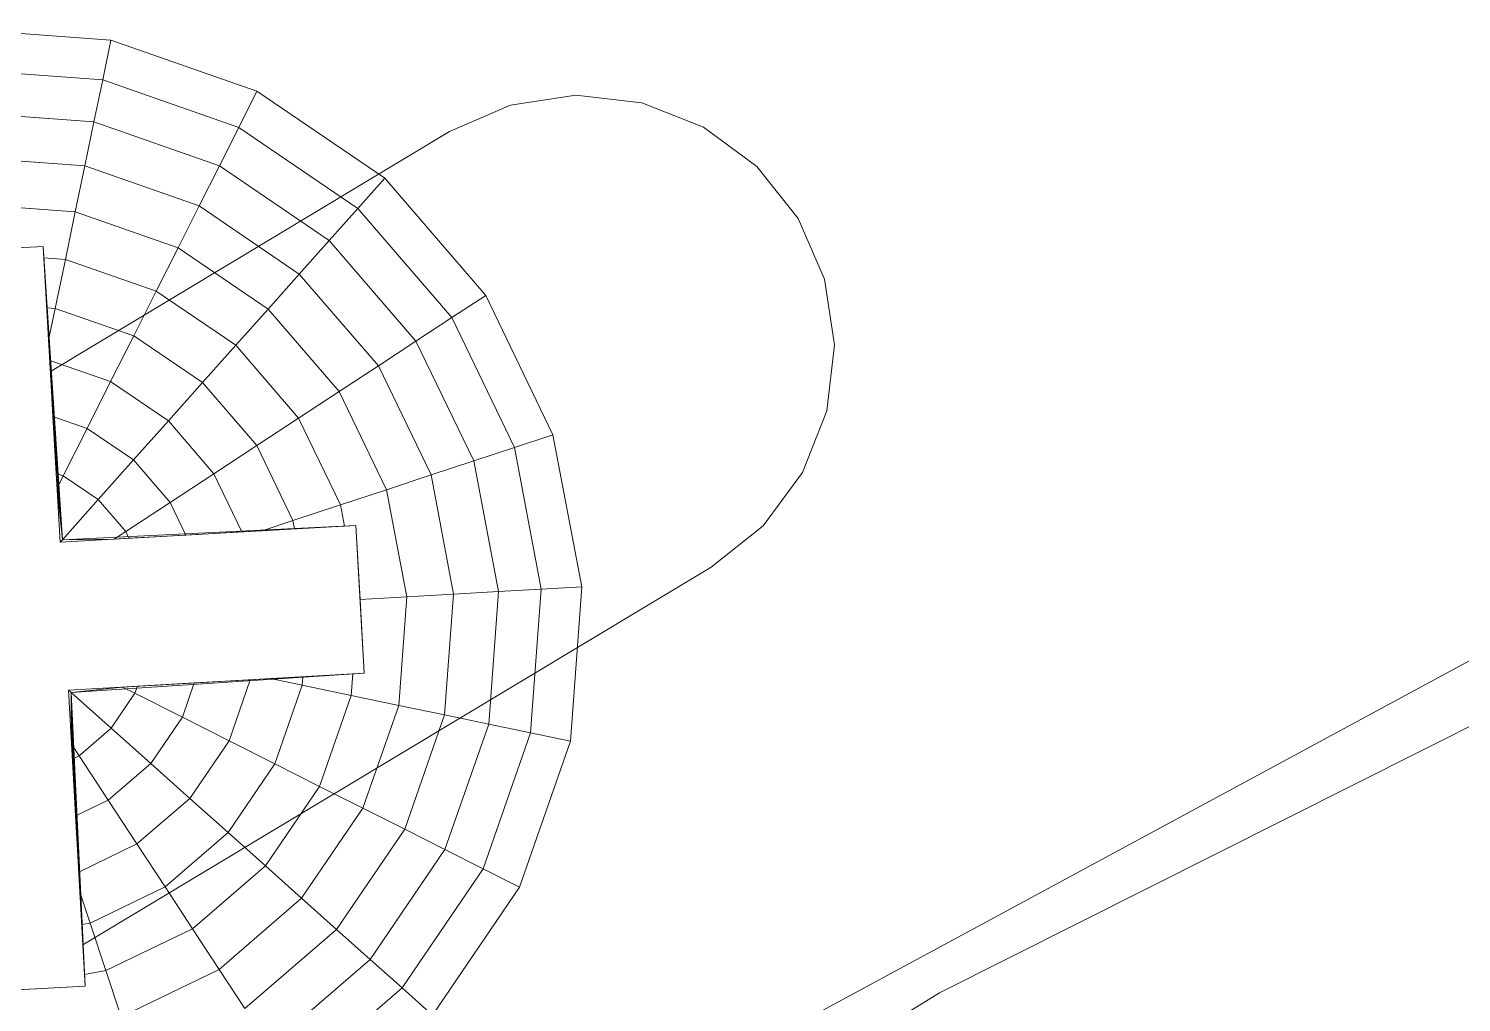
# Model space of a CAD drawing. Header units: inches. Extents: x -827 to 154, y -802 to 207.
# Drawn here: x -510.9 to -510.386, y -203.302 to -202.953 of the extents above; entities that cross this region are included whole.
import ezdxf

# ---------------------------------------------------------------- set-up
doc = ezdxf.new("R2010")
doc.units = ezdxf.units.IN
doc.header["$MEASUREMENT"] = 0
doc.layers.add('Layer0', color=7, linetype='Continuous', lineweight=9)
doc.layers.add('Miter_Saw_Station_skp', color=8, linetype='Continuous', lineweight=9)

# ---------------------------------------------------------------- blocks, each defined once
blk = doc.blocks.new('Miter_Saw_Station_skp_123-402563-Level 1')
at = {"layer": 'Layer0'}
for p, q in [((0.16535, 0.33071), (0.12256, 0.32507)), ((0.12256, 0.32507), (0.16535, 0.33071)), ((0.16535, 0.33071), (0.12256, 0.32507)), ((0.12256, 0.32507), (0.16535, 0.33071)), ((0.16535, 0.33071), (0.16535, 0.31938)), ((0.20815, 0.32507), (0.16535, 0.33071)), ((0.16535, 0.31938), (0.16535, 0.33071)), ((0.16535, 0.33071), (0.20815, 0.32507)), ((0.20815, 0.32507), (0.16535, 0.33071)), ((0.16535, 0.33071), (0.20815, 0.32507)), ((0.12256, 0.32507), (0.08268, 0.30856)), ((0.08268, 0.30856), (0.12256, 0.32507)), ((0.12256, 0.32507), (0.08268, 0.30856)), ((0.08268, 0.30856), (0.12256, 0.32507)), ((0.12256, 0.32507), (0.12549, 0.31413)), ((0.12549, 0.31413), (0.12256, 0.32507)), ((0.20815, 0.32507), (0.20522, 0.31413)), ((0.20815, 0.32507), (0.20522, 0.31413)), ((0.20815, 0.32507), (0.24803, 0.30856)), ((0.20815, 0.32507), (0.24803, 0.30856)), ((0.24803, 0.30856), (0.20815, 0.32507)), ((0.20815, 0.32507), (0.24803, 0.30856)), ((0.12549, 0.31413), (0.16535, 0.31938)), ((0.16535, 0.31938), (0.12549, 0.31413)), ((0.20522, 0.31413), (0.16535, 0.31938)), ((0.16535, 0.30741), (0.16535, 0.31938)), ((0.16535, 0.31938), (0.20522, 0.31413)), ((0.16535, 0.31938), (0.16535, 0.30741)), ((0.08834, 0.29874), (0.12549, 0.31413)), ((0.12549, 0.31413), (0.08834, 0.29874)), ((0.12549, 0.31413), (0.12859, 0.30257)), ((0.12859, 0.30257), (0.12549, 0.31413)), ((0.20522, 0.31413), (0.20212, 0.30257)), ((0.20522, 0.31413), (0.20212, 0.30257)), ((0.20522, 0.31413), (0.24237, 0.29874)), ((0.24237, 0.29874), (0.20522, 0.31413)), ((0.08268, 0.30856), (0.04843, 0.28228)), ((0.04843, 0.28228), (0.08268, 0.30856)), ((0.08268, 0.30856), (0.04843, 0.28228)), ((0.04843, 0.28228), (0.08268, 0.30856)), ((0.08834, 0.29874), (0.08268, 0.30856)), ((0.08268, 0.30856), (0.08834, 0.29874)), ((0.24803, 0.30856), (0.24237, 0.29874)), ((0.24237, 0.29874), (0.24803, 0.30856)), ((0.24803, 0.30856), (0.28228, 0.28228)), ((0.24803, 0.30856), (0.28228, 0.28228)), ((0.28228, 0.28228), (0.24803, 0.30856)), ((0.24803, 0.30856), (0.28228, 0.28228)), ((0.16535, 0.30741), (0.12859, 0.30257)), ((0.12859, 0.30257), (0.16535, 0.30741)), ((0.16535, 0.30741), (0.16535, 0.29486)), ((0.20212, 0.30257), (0.16535, 0.30741)), ((0.16535, 0.29486), (0.16535, 0.30741)), ((0.16535, 0.30741), (0.20212, 0.30257)), ((0.09432, 0.28838), (0.12859, 0.30257)), ((0.12859, 0.30257), (0.09432, 0.28838)), ((0.13183, 0.29045), (0.12859, 0.30257)), ((0.12859, 0.30257), (0.13183, 0.29045)), ((0.20212, 0.30257), (0.19887, 0.29045)), ((0.20212, 0.30257), (0.19887, 0.29045)), ((0.20212, 0.30257), (0.23638, 0.28838)), ((0.23638, 0.28838), (0.20212, 0.30257)), ((0.05644, 0.27427), (0.08834, 0.29874)), ((0.08834, 0.29874), (0.05644, 0.27427)), ((0.09432, 0.28838), (0.08834, 0.29874)), ((0.08834, 0.29874), (0.09432, 0.28838)), ((0.24237, 0.29874), (0.23638, 0.28838)), ((0.23638, 0.28838), (0.24237, 0.29874)), ((0.27427, 0.27427), (0.24237, 0.29874)), ((0.24237, 0.29874), (0.27427, 0.27427)), ((0.16535, 0.29486), (0.13183, 0.29045)), ((0.13183, 0.29045), (0.16535, 0.29486)), ((0.16535, 0.29486), (0.16535, 0.28179)), ((0.16535, 0.29486), (0.19887, 0.29045)), ((0.19887, 0.29045), (0.16535, 0.29486)), ((0.16535, 0.28179), (0.16535, 0.29486)), ((0.09432, 0.28838), (0.0649, 0.26581)), ((0.0649, 0.26581), (0.09432, 0.28838)), ((0.1006, 0.27751), (0.09432, 0.28838)), ((0.09432, 0.28838), (0.1006, 0.27751)), ((0.1006, 0.27751), (0.13183, 0.29045)), ((0.13183, 0.29045), (0.1006, 0.27751)), ((0.13522, 0.27782), (0.13183, 0.29045)), ((0.13183, 0.29045), (0.13522, 0.27782)), ((0.19887, 0.29045), (0.19549, 0.27782)), ((0.19887, 0.29045), (0.19549, 0.27782)), ((0.23011, 0.27751), (0.19887, 0.29045)), ((0.19887, 0.29045), (0.23011, 0.27751)), ((0.23011, 0.27751), (0.23638, 0.28838)), ((0.23638, 0.28838), (0.23011, 0.27751)), ((0.23638, 0.28838), (0.26581, 0.26581)), ((0.26581, 0.26581), (0.23638, 0.28838)), ((0.04843, 0.28228), (0.02215, 0.24803)), ((0.04843, 0.28228), (0.02215, 0.24803)), ((0.02215, 0.24803), (0.04843, 0.28228)), ((0.02215, 0.24803), (0.04843, 0.28228)), ((0.04843, 0.28228), (0.05644, 0.27427)), ((0.05644, 0.27427), (0.04843, 0.28228)), ((0.13522, 0.27782), (0.16535, 0.28179)), ((0.13522, 0.27782), (0.16535, 0.28179)), ((0.16535, 0.28179), (0.16535, 0.2687)), ((0.19549, 0.27782), (0.16535, 0.28179)), ((0.16535, 0.2687), (0.16535, 0.28179)), ((0.16535, 0.28179), (0.19549, 0.27782)), ((0.27427, 0.27427), (0.28228, 0.28228)), ((0.28228, 0.28228), (0.27427, 0.27427)), ((0.1006, 0.27751), (0.07378, 0.25693)), ((0.07378, 0.25693), (0.1006, 0.27751)), ((0.1006, 0.27751), (0.10714, 0.26619)), ((0.10714, 0.26619), (0.1006, 0.27751)), ((0.13522, 0.27782), (0.10714, 0.26619)), ((0.10714, 0.26619), (0.13522, 0.27782)), ((0.13522, 0.27782), (0.13873, 0.26473)), ((0.13522, 0.27782), (0.13873, 0.26473)), ((0.19549, 0.27782), (0.19198, 0.26473)), ((0.19549, 0.27782), (0.19198, 0.26473)), ((0.22357, 0.26619), (0.19549, 0.27782)), ((0.19549, 0.27782), (0.22357, 0.26619)), ((0.22357, 0.26619), (0.23011, 0.27751)), ((0.23011, 0.27751), (0.22357, 0.26619)), ((0.25693, 0.25693), (0.23011, 0.27751)), ((0.23011, 0.27751), (0.25693, 0.25693)), ((0.03196, 0.24237), (0.05644, 0.27427)), ((0.05644, 0.27427), (0.03196, 0.24237)), ((0.0649, 0.26581), (0.05644, 0.27427)), ((0.05644, 0.27427), (0.0649, 0.26581)), ((0.27427, 0.27427), (0.26581, 0.26581)), ((0.26581, 0.26581), (0.27427, 0.27427)), ((0.27427, 0.27427), (0.29874, 0.24237)), ((0.29874, 0.24237), (0.27427, 0.27427)), ((0.14401, 0.1867), (0.14469, 0.2687)), ((0.14469, 0.2687), (0.16535, 0.2687)), ((0.14469, 0.2687), (0.14469, 0.26551)), ((0.14469, 0.2687), (0.16535, 0.2687)), ((0.18602, 0.2687), (0.14469, 0.2687)), ((0.14469, 0.18602), (0.14469, 0.2687)), ((0.14469, 0.26551), (0.14469, 0.2687)), ((0.14469, 0.2687), (0.14469, 0.20115)), ((0.14469, 0.18602), (0.14469, 0.2687)), ((0.18602, 0.2687), (0.14469, 0.2687)), ((0.18602, 0.2687), (0.16535, 0.2687)), ((0.16535, 0.2687), (0.18602, 0.2687)), ((0.18602, 0.2687), (0.18602, 0.26551)), ((0.18602, 0.18602), (0.18602, 0.2687)), ((0.18602, 0.26551), (0.18602, 0.2687)), ((0.1867, 0.1867), (0.18602, 0.2687)), ((0.18602, 0.2687), (0.18602, 0.20115)), ((0.18602, 0.18602), (0.18602, 0.2687)), ((0.0649, 0.26581), (0.04233, 0.23638)), ((0.04233, 0.23638), (0.0649, 0.26581)), ((0.0649, 0.26581), (0.07378, 0.25693)), ((0.07378, 0.25693), (0.0649, 0.26581)), ((0.08302, 0.24768), (0.10714, 0.26619)), ((0.10714, 0.26619), (0.08302, 0.24768)), ((0.11391, 0.25445), (0.10714, 0.26619)), ((0.10714, 0.26619), (0.11391, 0.25445)), ((0.11391, 0.25445), (0.13873, 0.26473)), ((0.13873, 0.26473), (0.11391, 0.25445)), ((0.13873, 0.26473), (0.14469, 0.26551)), ((0.14469, 0.26551), (0.13873, 0.26473)), ((0.13873, 0.26473), (0.14234, 0.25124)), ((0.14234, 0.25124), (0.13873, 0.26473)), ((0.14469, 0.25155), (0.14469, 0.26551)), ((0.14469, 0.26551), (0.14469, 0.25155)), ((0.18602, 0.26551), (0.19198, 0.26473)), ((0.19198, 0.26473), (0.18602, 0.26551)), ((0.18602, 0.25155), (0.18602, 0.26551)), ((0.18602, 0.25155), (0.18602, 0.26551)), ((0.19198, 0.26473), (0.18837, 0.25124)), ((0.19198, 0.26473), (0.18837, 0.25124)), ((0.19198, 0.26473), (0.2168, 0.25445)), ((0.2168, 0.25445), (0.19198, 0.26473)), ((0.22357, 0.26619), (0.2168, 0.25445)), ((0.2168, 0.25445), (0.22357, 0.26619)), ((0.22357, 0.26619), (0.24768, 0.24768)), ((0.24768, 0.24768), (0.22357, 0.26619)), ((0.25693, 0.25693), (0.26581, 0.26581)), ((0.26581, 0.26581), (0.25693, 0.25693)), ((0.28838, 0.23638), (0.26581, 0.26581)), ((0.26581, 0.26581), (0.28838, 0.23638)), ((0.05319, 0.23011), (0.07378, 0.25693)), ((0.07378, 0.25693), (0.05319, 0.23011)), ((0.07378, 0.25693), (0.08302, 0.24768)), ((0.08302, 0.24768), (0.07378, 0.25693)), ((0.25693, 0.25693), (0.24768, 0.24768)), ((0.24768, 0.24768), (0.25693, 0.25693)), ((0.25693, 0.25693), (0.27751, 0.23011)), ((0.27751, 0.23011), (0.25693, 0.25693)), ((0.11391, 0.25445), (0.09261, 0.2381)), ((0.09261, 0.2381), (0.11391, 0.25445)), ((0.11391, 0.25445), (0.1209, 0.24236)), ((0.1209, 0.24236), (0.11391, 0.25445)), ((0.2168, 0.25445), (0.20981, 0.24236)), ((0.20981, 0.24236), (0.2168, 0.25445)), ((0.2381, 0.2381), (0.2168, 0.25445)), ((0.2168, 0.25445), (0.2381, 0.2381)), ((0.02215, 0.24803), (0.00563, 0.20815)), ((0.02215, 0.24803), (0.00563, 0.20815)), ((0.00563, 0.20815), (0.02215, 0.24803)), ((0.00563, 0.20815), (0.02215, 0.24803)), ((0.03196, 0.24237), (0.02215, 0.24803)), ((0.02215, 0.24803), (0.03196, 0.24237)), ((0.1209, 0.24236), (0.14234, 0.25124)), ((0.14234, 0.25124), (0.1209, 0.24236)), ((0.14234, 0.25124), (0.14469, 0.25155)), ((0.14234, 0.25124), (0.14469, 0.25155)), ((0.14469, 0.24249), (0.14234, 0.25124)), ((0.14234, 0.25124), (0.14469, 0.24249)), ((0.14469, 0.24249), (0.14469, 0.25155)), ((0.14469, 0.24249), (0.14469, 0.25155)), ((0.18602, 0.25155), (0.18837, 0.25124)), ((0.18837, 0.25124), (0.18602, 0.25155)), ((0.18602, 0.24249), (0.18602, 0.25155)), ((0.18602, 0.24249), (0.18602, 0.25155)), ((0.18837, 0.25124), (0.18602, 0.24249)), ((0.18837, 0.25124), (0.18602, 0.24249)), ((0.18837, 0.25124), (0.20981, 0.24236)), ((0.20981, 0.24236), (0.18837, 0.25124)), ((0.06452, 0.22357), (0.08302, 0.24768)), ((0.08302, 0.24768), (0.06452, 0.22357)), ((0.08302, 0.24768), (0.09261, 0.2381)), ((0.09261, 0.2381), (0.08302, 0.24768)), ((0.2381, 0.2381), (0.24768, 0.24768)), ((0.24768, 0.24768), (0.2381, 0.2381)), ((0.26619, 0.22357), (0.24768, 0.24768)), ((0.24768, 0.24768), (0.26619, 0.22357)), ((0.01658, 0.20522), (0.03196, 0.24237)), ((0.03196, 0.24237), (0.01658, 0.20522)), ((0.04233, 0.23638), (0.03196, 0.24237)), ((0.03196, 0.24237), (0.04233, 0.23638)), ((0.1209, 0.24236), (0.10248, 0.22823)), ((0.10248, 0.22823), (0.1209, 0.24236)), ((0.1209, 0.24236), (0.12805, 0.22996)), ((0.12805, 0.22996), (0.1209, 0.24236)), ((0.14469, 0.23685), (0.14469, 0.24249)), ((0.14469, 0.23685), (0.14469, 0.24249)), ((0.18602, 0.23685), (0.18602, 0.24249)), ((0.18602, 0.23685), (0.18602, 0.24249)), ((0.20981, 0.24236), (0.20266, 0.22996)), ((0.20266, 0.22996), (0.20981, 0.24236)), ((0.20981, 0.24236), (0.22823, 0.22823)), ((0.22823, 0.22823), (0.20981, 0.24236)), ((0.04233, 0.23638), (0.02813, 0.20212)), ((0.02813, 0.20212), (0.04233, 0.23638)), ((0.04233, 0.23638), (0.05319, 0.23011)), ((0.05319, 0.23011), (0.04233, 0.23638)), ((0.09261, 0.2381), (0.07626, 0.2168)), ((0.07626, 0.2168), (0.09261, 0.2381)), ((0.10248, 0.22823), (0.09261, 0.2381)), ((0.09261, 0.2381), (0.10248, 0.22823)), ((0.12805, 0.22996), (0.14469, 0.23685)), ((0.14469, 0.23685), (0.12805, 0.22996)), ((0.14469, 0.22118), (0.14469, 0.23685)), ((0.14469, 0.23685), (0.14469, 0.22118)), ((0.20266, 0.22996), (0.18602, 0.23685)), ((0.18602, 0.22118), (0.18602, 0.23685)), ((0.18602, 0.23685), (0.20266, 0.22996)), ((0.18602, 0.22118), (0.18602, 0.23685)), ((0.22823, 0.22823), (0.2381, 0.2381)), ((0.2381, 0.2381), (0.22823, 0.22823)), ((0.25445, 0.2168), (0.2381, 0.2381)), ((0.2381, 0.2381), (0.25445, 0.2168)), ((0.05319, 0.23011), (0.04026, 0.19887)), ((0.04026, 0.19887), (0.05319, 0.23011)), ((0.05319, 0.23011), (0.06452, 0.22357)), ((0.06452, 0.22357), (0.05319, 0.23011)), ((0.10248, 0.22823), (0.08835, 0.20981)), ((0.08835, 0.20981), (0.10248, 0.22823)), ((0.1126, 0.21811), (0.10248, 0.22823)), ((0.10248, 0.22823), (0.1126, 0.21811)), ((0.1126, 0.21811), (0.12805, 0.22996)), ((0.12805, 0.22996), (0.1126, 0.21811)), ((0.12805, 0.22996), (0.13535, 0.21732)), ((0.13535, 0.21732), (0.12805, 0.22996)), ((0.20266, 0.22996), (0.19536, 0.21732)), ((0.20266, 0.22996), (0.19536, 0.21732)), ((0.21811, 0.21811), (0.20266, 0.22996)), ((0.20266, 0.22996), (0.21811, 0.21811)), ((0.21811, 0.21811), (0.22823, 0.22823)), ((0.22823, 0.22823), (0.21811, 0.21811)), ((0.22823, 0.22823), (0.24236, 0.20981)), ((0.24236, 0.20981), (0.22823, 0.22823)), ((0.26619, 0.22357), (0.27751, 0.23011)), ((0.27751, 0.23011), (0.26619, 0.22357)), ((0.05289, 0.19549), (0.06452, 0.22357)), ((0.06452, 0.22357), (0.05289, 0.19549)), ((0.06452, 0.22357), (0.07626, 0.2168)), ((0.07626, 0.2168), (0.06452, 0.22357)), ((0.14469, 0.22118), (0.13535, 0.21732)), ((0.13535, 0.21732), (0.14469, 0.22118)), ((0.14469, 0.22118), (0.14469, 0.20527)), ((0.14469, 0.20527), (0.14469, 0.22118)), ((0.18602, 0.22118), (0.19536, 0.21732)), ((0.19536, 0.21732), (0.18602, 0.22118)), ((0.18602, 0.20527), (0.18602, 0.22118)), ((0.18602, 0.20527), (0.18602, 0.22118)), ((0.26619, 0.22357), (0.25445, 0.2168)), ((0.25445, 0.2168), (0.26619, 0.22357)), ((0.26619, 0.22357), (0.27782, 0.19549)), ((0.27782, 0.19549), (0.26619, 0.22357)), ((0.06598, 0.19198), (0.07626, 0.2168)), ((0.07626, 0.2168), (0.06598, 0.19198)), ((0.08835, 0.20981), (0.07626, 0.2168)), ((0.07626, 0.2168), (0.08835, 0.20981)), ((0.10074, 0.20266), (0.1126, 0.21811)), ((0.1126, 0.21811), (0.10074, 0.20266)), ((0.12293, 0.20778), (0.1126, 0.21811)), ((0.1126, 0.21811), (0.12293, 0.20778)), ((0.13535, 0.21732), (0.12293, 0.20778)), ((0.12293, 0.20778), (0.13535, 0.21732)), ((0.13535, 0.21732), (0.14277, 0.20448)), ((0.14277, 0.20448), (0.13535, 0.21732)), ((0.19536, 0.21732), (0.18794, 0.20448)), ((0.19536, 0.21732), (0.18794, 0.20448)), ((0.19536, 0.21732), (0.20778, 0.20778)), ((0.20778, 0.20778), (0.19536, 0.21732)), ((0.20778, 0.20778), (0.21811, 0.21811)), ((0.21811, 0.21811), (0.20778, 0.20778)), ((0.22996, 0.20266), (0.21811, 0.21811)), ((0.21811, 0.21811), (0.22996, 0.20266)), ((0.25445, 0.2168), (0.24236, 0.20981)), ((0.24236, 0.20981), (0.25445, 0.2168)), ((0.25445, 0.2168), (0.26473, 0.19198)), ((0.26473, 0.19198), (0.25445, 0.2168)), ((0.00563, 0.20815), (0, 0.16535)), ((0.00563, 0.20815), (0, 0.16535)), ((0, 0.16535), (0.00563, 0.20815)), ((0.00563, 0.20815), (0, 0.16535)), ((0.00563, 0.20815), (0.01658, 0.20522)), ((0.01658, 0.20522), (0.00563, 0.20815)), ((0.07947, 0.18837), (0.08835, 0.20981)), ((0.08835, 0.20981), (0.07947, 0.18837)), ((0.10074, 0.20266), (0.08835, 0.20981)), ((0.08835, 0.20981), (0.10074, 0.20266)), ((0.22996, 0.20266), (0.24236, 0.20981)), ((0.24236, 0.20981), (0.22996, 0.20266)), ((0.25124, 0.18837), (0.24236, 0.20981)), ((0.24236, 0.20981), (0.25124, 0.18837)), ((0.01133, 0.16535), (0.01658, 0.20522)), ((0.01658, 0.20522), (0.01133, 0.16535)), ((0.01658, 0.20522), (0.02813, 0.20212)), ((0.02813, 0.20212), (0.01658, 0.20522)), ((0.12293, 0.20778), (0.11339, 0.19536)), ((0.11339, 0.19536), (0.12293, 0.20778)), ((0.13341, 0.1973), (0.12293, 0.20778)), ((0.12293, 0.20778), (0.13341, 0.1973)), ((0.13341, 0.1973), (0.14277, 0.20448)), ((0.14277, 0.20448), (0.13341, 0.1973)), ((0.14277, 0.20448), (0.14469, 0.20527)), ((0.14277, 0.20448), (0.14469, 0.20527)), ((0.14277, 0.20448), (0.14469, 0.20115)), ((0.14469, 0.20115), (0.14277, 0.20448)), ((0.14469, 0.20115), (0.14469, 0.20527)), ((0.14469, 0.20115), (0.14469, 0.20527)), ((0.18794, 0.20448), (0.18602, 0.20527)), ((0.18602, 0.20115), (0.18602, 0.20527)), ((0.18602, 0.20527), (0.18794, 0.20448)), ((0.18602, 0.20115), (0.18602, 0.20527)), ((0.18794, 0.20448), (0.18602, 0.20115)), ((0.18794, 0.20448), (0.18602, 0.20115)), ((0.1973, 0.1973), (0.18794, 0.20448)), ((0.18794, 0.20448), (0.1973, 0.1973)), ((0.1973, 0.1973), (0.20778, 0.20778)), ((0.20778, 0.20778), (0.1973, 0.1973)), ((0.20778, 0.20778), (0.21732, 0.19536)), ((0.21732, 0.19536), (0.20778, 0.20778)), ((0.02813, 0.20212), (0.02329, 0.16535)), ((0.02329, 0.16535), (0.02813, 0.20212)), ((0.04026, 0.19887), (0.02813, 0.20212)), ((0.02813, 0.20212), (0.04026, 0.19887)), ((0.10074, 0.20266), (0.09386, 0.18602)), ((0.09386, 0.18602), (0.10074, 0.20266)), ((0.10074, 0.20266), (0.11339, 0.19536)), ((0.11339, 0.19536), (0.10074, 0.20266)), ((0.14401, 0.1867), (0.14469, 0.20115)), ((0.14401, 0.1867), (0.14469, 0.20115)), ((0.1867, 0.1867), (0.18602, 0.20115)), ((0.1867, 0.1867), (0.18602, 0.20115)), ((0.22996, 0.20266), (0.21732, 0.19536)), ((0.21732, 0.19536), (0.22996, 0.20266)), ((0.22996, 0.20266), (0.23685, 0.18602)), ((0.23685, 0.18602), (0.22996, 0.20266)), ((0.03584, 0.16535), (0.04026, 0.19887)), ((0.04026, 0.19887), (0.03584, 0.16535)), ((0.05289, 0.19549), (0.04026, 0.19887)), ((0.04026, 0.19887), (0.05289, 0.19549)), ((0.12623, 0.18794), (0.13341, 0.1973)), ((0.13341, 0.1973), (0.12623, 0.18794)), ((0.14401, 0.1867), (0.13341, 0.1973)), ((0.13341, 0.1973), (0.14401, 0.1867)), ((0.1867, 0.1867), (0.1973, 0.1973)), ((0.1973, 0.1973), (0.1867, 0.1867)), ((0.1973, 0.1973), (0.20448, 0.18794)), ((0.20448, 0.18794), (0.1973, 0.1973)), ((0.05289, 0.19549), (0.04892, 0.16535)), ((0.04892, 0.16535), (0.05289, 0.19549)), ((0.06598, 0.19198), (0.05289, 0.19549)), ((0.06598, 0.19198), (0.05289, 0.19549)), ((0.06598, 0.19198), (0.06519, 0.18602)), ((0.06598, 0.19198), (0.06519, 0.18602)), ((0.06598, 0.19198), (0.07947, 0.18837)), ((0.07947, 0.18837), (0.06598, 0.19198)), ((0.10953, 0.18602), (0.11339, 0.19536)), ((0.11339, 0.19536), (0.10953, 0.18602)), ((0.12623, 0.18794), (0.11339, 0.19536)), ((0.11339, 0.19536), (0.12623, 0.18794)), ((0.21732, 0.19536), (0.20448, 0.18794)), ((0.20448, 0.18794), (0.21732, 0.19536)), ((0.22118, 0.18602), (0.21732, 0.19536)), ((0.21732, 0.19536), (0.22118, 0.18602)), ((0.26473, 0.19198), (0.25124, 0.18837)), ((0.25124, 0.18837), (0.26473, 0.19198)), ((0.26473, 0.19198), (0.27782, 0.19549)), ((0.27782, 0.19549), (0.26473, 0.19198)), ((0.26473, 0.19198), (0.26551, 0.18602)), ((0.26551, 0.18602), (0.26473, 0.19198)), ((0.07916, 0.18602), (0.07947, 0.18837)), ((0.07916, 0.18602), (0.07947, 0.18837)), ((0.08822, 0.18602), (0.07947, 0.18837)), ((0.08822, 0.18602), (0.07947, 0.18837)), ((0.12544, 0.18602), (0.12623, 0.18794)), ((0.12544, 0.18602), (0.12623, 0.18794)), ((0.12955, 0.18602), (0.12623, 0.18794)), ((0.12955, 0.18602), (0.12623, 0.18794)), ((0.20115, 0.18602), (0.20448, 0.18794)), ((0.20115, 0.18602), (0.20448, 0.18794)), ((0.20527, 0.18602), (0.20448, 0.18794)), ((0.20527, 0.18602), (0.20448, 0.18794)), ((0.24249, 0.18602), (0.25124, 0.18837)), ((0.24249, 0.18602), (0.25124, 0.18837)), ((0.25155, 0.18602), (0.25124, 0.18837)), ((0.25155, 0.18602), (0.25124, 0.18837)), ((0.06201, 0.18602), (0.14401, 0.1867)), ((0.06201, 0.18602), (0.06519, 0.18602)), ((0.14469, 0.18602), (0.06201, 0.18602)), ((0.06201, 0.18602), (0.06519, 0.18602)), ((0.06201, 0.18602), (0.06201, 0.16535)), ((0.06201, 0.16535), (0.06201, 0.18602)), ((0.06201, 0.14469), (0.06201, 0.18602)), ((0.06201, 0.18602), (0.14469, 0.18602)), ((0.06201, 0.14469), (0.06201, 0.18602)), ((0.14469, 0.18602), (0.06201, 0.18602)), ((0.14401, 0.1867), (0.06519, 0.18602)), ((0.06519, 0.18602), (0.07916, 0.18602)), ((0.07916, 0.18602), (0.06519, 0.18602)), ((0.14401, 0.1867), (0.07916, 0.18602)), ((0.07916, 0.18602), (0.08822, 0.18602)), ((0.08822, 0.18602), (0.07916, 0.18602)), ((0.14401, 0.1867), (0.08822, 0.18602)), ((0.08822, 0.18602), (0.09386, 0.18602)), ((0.08822, 0.18602), (0.09386, 0.18602)), ((0.14401, 0.1867), (0.09386, 0.18602)), ((0.09386, 0.18602), (0.10953, 0.18602)), ((0.10953, 0.18602), (0.09386, 0.18602)), ((0.14401, 0.1867), (0.10953, 0.18602)), ((0.10953, 0.18602), (0.12544, 0.18602)), ((0.12544, 0.18602), (0.10953, 0.18602)), ((0.14401, 0.1867), (0.12544, 0.18602)), ((0.12955, 0.18602), (0.12544, 0.18602)), ((0.12544, 0.18602), (0.12955, 0.18602)), ((0.14401, 0.1867), (0.12955, 0.18602)), ((0.12955, 0.18602), (0.14401, 0.1867)), ((0.14401, 0.1867), (0.14469, 0.18602)), ((0.14401, 0.1867), (0.14469, 0.18602)), ((0.14469, 0.18602), (0.14401, 0.1867)), ((0.14401, 0.1867), (0.14469, 0.18602)), ((0.1867, 0.1867), (0.18602, 0.18602)), ((0.1867, 0.1867), (0.18602, 0.18602)), ((0.18602, 0.18602), (0.1867, 0.1867)), ((0.18602, 0.18602), (0.1867, 0.1867)), ((0.18602, 0.18602), (0.2687, 0.18602)), ((0.2687, 0.18602), (0.18602, 0.18602)), ((0.20115, 0.18602), (0.1867, 0.1867)), ((0.1867, 0.1867), (0.20115, 0.18602)), ((0.1867, 0.1867), (0.2687, 0.18602)), ((0.1867, 0.1867), (0.2687, 0.18602)), ((0.1867, 0.1867), (0.26551, 0.18602)), ((0.1867, 0.1867), (0.25155, 0.18602)), ((0.1867, 0.1867), (0.24249, 0.18602)), ((0.1867, 0.1867), (0.23685, 0.18602)), ((0.1867, 0.1867), (0.22118, 0.18602)), ((0.1867, 0.1867), (0.20527, 0.18602)), ((0.20527, 0.18602), (0.20115, 0.18602)), ((0.20527, 0.18602), (0.20115, 0.18602)), ((0.22118, 0.18602), (0.20527, 0.18602)), ((0.20527, 0.18602), (0.22118, 0.18602)), ((0.23685, 0.18602), (0.22118, 0.18602)), ((0.22118, 0.18602), (0.23685, 0.18602)), ((0.24249, 0.18602), (0.23685, 0.18602)), ((0.23685, 0.18602), (0.24249, 0.18602)), ((0.25155, 0.18602), (0.24249, 0.18602)), ((0.25155, 0.18602), (0.24249, 0.18602)), ((0.25155, 0.18602), (0.26551, 0.18602)), ((0.26551, 0.18602), (0.25155, 0.18602)), ((0.2687, 0.18602), (0.26551, 0.18602)), ((0.26551, 0.18602), (0.2687, 0.18602)), ((0.2687, 0.18602), (0.2687, 0.14469)), ((0.2687, 0.16535), (0.2687, 0.18602)), ((0.2687, 0.18602), (0.2687, 0.16535)), ((0.2687, 0.18602), (0.2687, 0.14469))]:
    blk.add_line(p, q, dxfattribs=at)
blk = doc.blocks.new('Miter_Saw_Station_skp_111-402551-Level 1')
at = {"layer": 'Layer0'}
for p, q in [((11.32966, 2.61323), (11.64372, 2.78287)), ((11.32966, 2.61323), (11.64372, 2.78287)), ((11.6568, 2.5952), (11.89998, 2.74132)), ((11.89998, 2.74132), (11.6568, 2.5952)), ((11.63671, 2.57922), (11.6568, 2.5952)), ((11.6568, 2.5952), (11.63671, 2.57922)), ((11.62145, 2.55858), (11.63671, 2.57922)), ((11.62145, 2.55858), (11.63671, 2.57922)), ((11.61204, 2.5347), (11.62145, 2.55858)), ((11.61204, 2.5347), (11.62145, 2.55858)), ((11.62145, 2.55858), (11.61204, 2.5347)), ((11.61204, 2.5347), (11.62145, 2.55858)), ((11.60913, 2.5092), (11.61204, 2.5347)), ((11.60913, 2.5092), (11.61204, 2.5347)), ((11.75809, 2.42662), (11.9126, 2.51946)), ((11.75809, 2.42662), (11.9126, 2.51946)), ((11.60913, 2.5092), (11.61293, 2.48381)), ((11.61293, 2.48381), (11.60913, 2.5092)), ((11.61293, 2.48381), (11.62316, 2.46027)), ((11.62316, 2.46027), (11.61293, 2.48381)), ((11.62316, 2.46027), (11.63914, 2.44018)), ((11.63914, 2.44018), (11.62316, 2.46027)), ((11.63914, 2.44018), (11.65978, 2.42491)), ((11.63914, 2.44018), (11.65978, 2.42491)), ((11.65978, 2.42491), (11.68366, 2.4155)), ((11.65978, 2.42491), (11.68366, 2.4155)), ((11.73455, 2.41639), (11.75809, 2.42662)), ((11.73455, 2.41639), (11.75809, 2.42662)), ((11.68366, 2.4155), (11.70917, 2.41259)), ((11.68366, 2.4155), (11.70917, 2.41259)), ((11.70917, 2.41259), (11.73455, 2.41639)), ((11.70917, 2.41259), (11.73455, 2.41639))]:
    blk.add_line(p, q, dxfattribs=at)
blk = doc.blocks.new('Miter_Saw_Station_skp_86-402526-Level 1')
blk.add_blockref('Miter_Saw_Station_skp_111-402551-Level 1', (0, 0))
blk = doc.blocks.new('Miter_Saw_Station_skp_85-402525-Level 1')
at = {"layer": 'Layer0'}
for p, q in [((17.3516, 3.08432), (16.84559, 2.77234)), ((16.84559, 2.77234), (17.3516, 3.08432)), ((16.31438, 2.50552), (16.84559, 2.77234)), ((16.84559, 2.77234), (16.31438, 2.50552))]:
    blk.add_line(p, q, dxfattribs=at)
blk = doc.blocks.new('Miter_Saw_Station_skp_24-402464-Level 1')
at = {"rotation": 90.00000000000001}
for name, p in [('Miter_Saw_Station_skp_85-402525-Level 1', (25.30457, 0.07125)), ('Miter_Saw_Station_skp_86-402526-Level 1', (25.2921, 5.34845))]:
    blk.add_blockref(name, p, dxfattribs=at)
at = {"xscale": 1.3869, "yscale": 1.3869, "zscale": 1.3869, "rotation": 183.2550311423939}
blk.add_blockref('Miter_Saw_Station_skp_123-402563-Level 1', (22.89223, 17.52626), dxfattribs=at)
blk = doc.blocks.new('Miter_Saw_Station_skp_1-402441-Level 1')
at = {"xscale": 0.9269999999999998, "yscale": 0.9269999999999998, "zscale": 0.9269999999999998, "rotation": 180}
blk.add_blockref('Miter_Saw_Station_skp_24-402464-Level 1', (27.90359, 71.92039), dxfattribs=at)
blk = doc.blocks.new('Miter_Saw_Station_skp-402418-Level 1')
blk.add_blockref('Miter_Saw_Station_skp_1-402441-Level 1', (0, 0))

msp = doc.modelspace()

# ---------------------------------------------------------------- block references
at = {"layer": 'Miter_Saw_Station_skp', "color": 7, "rotation": 269.9999999999997}
msp.add_blockref('Miter_Saw_Station_skp-402418-Level 1', (-566.811294, -196.282674), dxfattribs=at)

doc.saveas('drawing.dxf')
